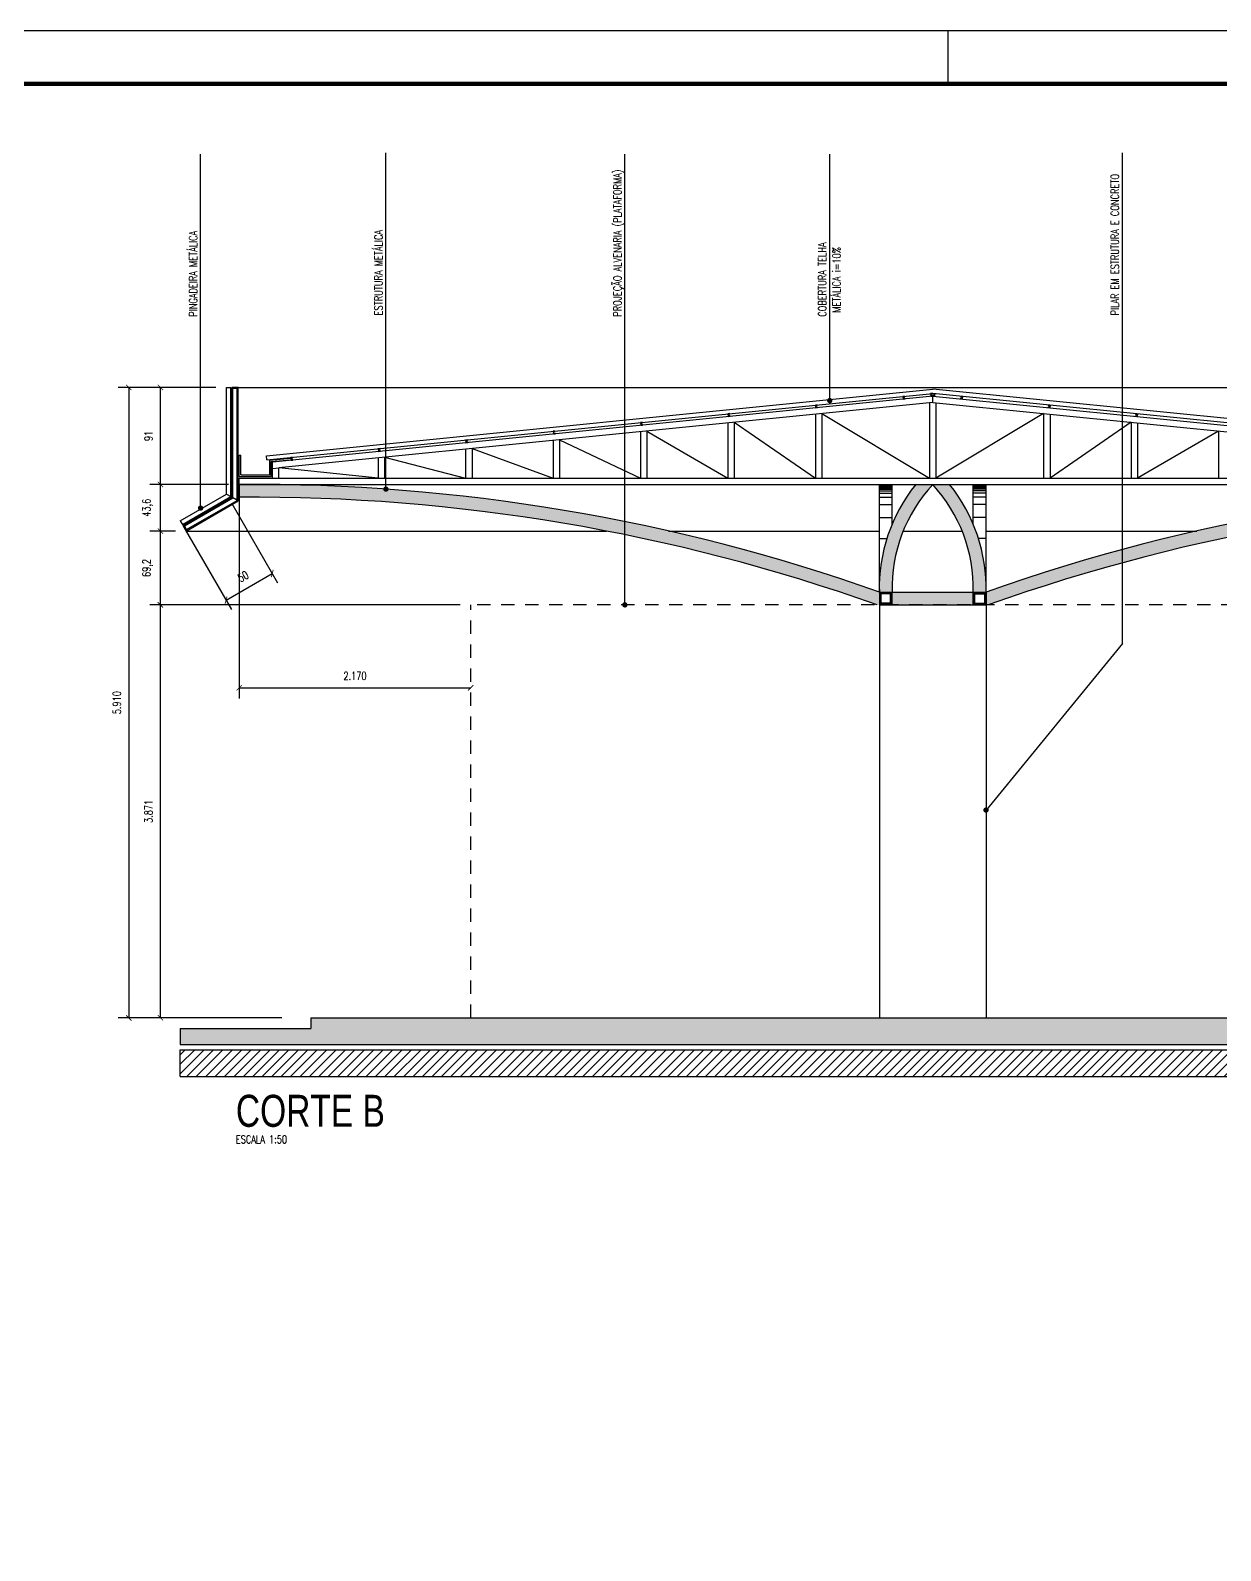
# Model space of a CAD drawing. Extents: x 231.8 to 328.5, y 64.7 to 125.7.
# Drawn here: x 310.4 to 321.56, y 111.43 to 125.68 of the extents above; entities that cross this region are included whole.
import ezdxf

# ---------------------------------------------------------------- set-up
doc = ezdxf.new("R2010")
doc.units = 0
doc.header["$LTSCALE"] = 0.1
doc.header["$MEASUREMENT"] = 0
doc.header["$PDMODE"] = 3
doc.linetypes.add('DASHED2', pattern=[0.375, 0.25, -0.125])
doc.layers.get('0').update_dxf_attribs({"linetype": 'CONTINUOUS'})
doc.layers.get('DEFPOINTS').update_dxf_attribs({"linetype": 'CONTINUOUS'})
for name, color, linetype in [('ATERRO', 250, 'CONTINUOUS'), ('CALHA', 1, 'CONTINUOUS'), ('COBERTURA', 1, 'CONTINUOUS'), ('CONTRAPISO', 64, 'CONTINUOUS'), ('CONTRAPISO1', 7, 'CONTINUOUS'), ('COTAS', 1, 'CONTINUOUS'), ('ESTRUTURA_METÁLICA', 250, 'CONTINUOUS'), ('INDIC', 1, 'CONTINUOUS'), ('PISO', 250, 'CONTINUOUS'), ('PRANCHA', 15, 'CONTINUOUS'), ('PROJEÇÃO', 7, 'DASHED2'), ('TEXTO_AMBIENTE', 250, 'CONTINUOUS'), ('TEXTO_PISO_ÁREA', 1, 'CONTINUOUS'), ('VISTA_CORTE', 2, 'CONTINUOUS')]:
    doc.layers.add(name, color=color, linetype=linetype)
doc.styles.add('STYLE1', font='romans.shx', dxfattribs={"width": 0.75, "height": 0.075})
doc.styles.add('STYLE3', font='arial.ttf', dxfattribs={"width": 0.75, "height": 0.2})
doc.dimstyles.get("Standard").update_dxf_attribs({"dimtxt": 0.18, "dimasz": 0.18, "dimexe": 0.18, "dimexo": 0.0625, "dimgap": 0.09, "dimtad": 0, "dimtih": 1, "dimtoh": 1, "dimdec": 4, "dimzin": 0, "dimdsep": 46, "dimtxsty": 'Standard', "dimcen": 0.09, "dimadec": 0, "dimazin": 0, "dimtfac": 1, "dimtdec": 4, "dimtofl": 0, "dimtmove": 0, "dimatfit": 3, "dimfxl": 1, "dimtolj": 1, "dimtzin": 0, "dimarcsym": 0})

# ---------------------------------------------------------------- blocks, each defined once
blk = doc.blocks.new('_ARCHTICK')
at = {"color": 0, "linetype": 'ByBlock', "const_width": 0.15}
blk.add_lwpolyline([(-0.5, -0.5), (0.5, 0.5)], dxfattribs=at)
blk = doc.blocks.new('*D173')
at = {"color": 1, "linetype": 'ByBlock'}
for p, q in [((281.832, 106.8), (281.016, 106.8)), ((281.116, 106.8), (281.116, 100.89)), ((281.832, 100.89), (281.016, 100.89))]:
    blk.add_line(p, q, dxfattribs=at)
at = {"layer": 'DEFPOINTS', "color": 0, "linetype": 'ByBlock'}
for p in [(281.932, 106.8), (281.116, 100.89), (281.932, 100.89)]:
    blk.add_point(p, dxfattribs=at)
at = {"color": 1, "linetype": 'ByBlock', "xscale": 0.05, "yscale": 0.05, "zscale": 0.05}
for p, rotation in [((281.116, 106.8), 90), ((281.116, 100.89), 270)]:
    blk.add_blockref('_ARCHTICK', p, dxfattribs=dict(at, rotation=rotation))
at = {"color": 60, "linetype": 'ByBlock', "insert": (281.004, 103.845), "char_height": 0.075, "attachment_point": 5, "rotation": 90, "style": 'STYLE1'}
blk.add_mtext('\\A1;5.910', dxfattribs=at)
blk = doc.blocks.new('*D168')
at = {"color": 1, "linetype": 'ByBlock'}
for p, q in [((314.432, 120.291), (311.523, 120.291)), ((311.623, 116.42), (311.623, 120.291)), ((312.762, 116.42), (311.523, 116.42))]:
    blk.add_line(p, q, dxfattribs=at)
at = {"layer": 'DEFPOINTS', "color": 0, "linetype": 'ByBlock'}
for p in [(311.623, 120.291), (314.532, 120.291), (312.862, 116.42)]:
    blk.add_point(p, dxfattribs=at)
at = {"color": 1, "linetype": 'ByBlock', "xscale": 0.05, "yscale": 0.05, "zscale": 0.05}
for p, rotation in [((311.623, 120.291), 90), ((311.623, 116.42), 270)]:
    blk.add_blockref('_ARCHTICK', p, dxfattribs=dict(at, rotation=rotation))
at = {"color": 60, "linetype": 'ByBlock', "insert": (311.511, 118.355), "char_height": 0.075, "attachment_point": 5, "rotation": 90, "style": 'STYLE1'}
blk.add_mtext('\\A1;3.871', dxfattribs=at)
blk = doc.blocks.new('*D172')
at = {"color": 1, "linetype": 'ByBlock'}
for p, q in [((311.764, 120.983), (311.523, 120.983)), ((311.623, 120.291), (311.623, 120.983)), ((314.162, 120.291), (311.523, 120.291))]:
    blk.add_line(p, q, dxfattribs=at)
at = {"layer": 'DEFPOINTS', "color": 0, "linetype": 'ByBlock'}
for p in [(311.623, 120.983), (311.864, 120.983), (314.262, 120.291)]:
    blk.add_point(p, dxfattribs=at)
at = {"color": 1, "linetype": 'ByBlock', "xscale": 0.05, "yscale": 0.05, "zscale": 0.05}
for p, rotation in [((311.623, 120.983), 90), ((311.623, 120.291), 270)]:
    blk.add_blockref('_ARCHTICK', p, dxfattribs=dict(at, rotation=rotation))
at = {"color": 60, "linetype": 'ByBlock', "insert": (311.503, 120.637), "char_height": 0.075, "attachment_point": 5, "rotation": 90, "style": 'STYLE1'}
blk.add_mtext('\\A1;69,2', dxfattribs=at)
blk = doc.blocks.new('*D171')
at = {"color": 1, "linetype": 'ByBlock'}
for p, q in [((281.532, 105.89), (281.313, 105.89)), ((281.413, 105.454), (281.413, 105.89)), ((281.454, 105.454), (281.313, 105.454))]:
    blk.add_line(p, q, dxfattribs=at)
at = {"layer": 'DEFPOINTS', "color": 0, "linetype": 'ByBlock'}
for p in [(281.413, 105.89), (281.632, 105.89), (281.554, 105.454)]:
    blk.add_point(p, dxfattribs=at)
at = {"color": 1, "linetype": 'ByBlock', "xscale": 0.05, "yscale": 0.05, "zscale": 0.05}
for p, rotation in [((281.413, 105.89), 90), ((281.413, 105.454), 270)]:
    blk.add_blockref('_ARCHTICK', p, dxfattribs=dict(at, rotation=rotation))
at = {"color": 60, "linetype": 'ByBlock', "insert": (281.293, 105.672), "char_height": 0.075, "attachment_point": 5, "rotation": 90, "style": 'STYLE1'}
blk.add_mtext('\\A1;43,6', dxfattribs=at)
blk = doc.blocks.new('*D169')
at = {"color": 1, "linetype": 'ByBlock'}
for p, q in [((312.142, 122.33), (311.523, 122.33)), ((311.623, 121.42), (311.623, 122.33)), ((312.262, 121.42), (311.523, 121.42))]:
    blk.add_line(p, q, dxfattribs=at)
at = {"layer": 'DEFPOINTS', "color": 0, "linetype": 'ByBlock'}
for p in [(311.623, 122.33), (312.242, 122.33), (312.362, 121.42)]:
    blk.add_point(p, dxfattribs=at)
at = {"color": 1, "linetype": 'ByBlock', "xscale": 0.05, "yscale": 0.05, "zscale": 0.05}
for p, rotation in [((311.623, 122.33), 90), ((311.623, 121.42), 270)]:
    blk.add_blockref('_ARCHTICK', p, dxfattribs=dict(at, rotation=rotation))
at = {"color": 60, "linetype": 'ByBlock', "insert": (311.511, 121.875), "char_height": 0.075, "attachment_point": 5, "rotation": 90, "style": 'STYLE1'}
blk.add_mtext('\\A1;91', dxfattribs=at)
blk = doc.blocks.new('*D170')
at = {"color": 1, "linetype": 'ByBlock'}
for p, q in [((282.082, 105.713), (282.511, 104.969)), ((281.649, 105.463), (282.078, 104.719)), ((282.028, 104.806), (282.461, 105.056))]:
    blk.add_line(p, q, dxfattribs=at)
at = {"layer": 'DEFPOINTS', "color": 0, "linetype": 'ByBlock'}
for p in [(282.032, 105.799), (281.599, 105.549), (282.461, 105.056)]:
    blk.add_point(p, dxfattribs=at)
at = {"color": 1, "linetype": 'ByBlock', "xscale": 0.05, "yscale": 0.05, "zscale": 0.05}
for p, rotation in [((282.461, 105.056), 29.99999999999349), ((282.028, 104.806), 209.9999999999935)]:
    blk.add_blockref('_ARCHTICK', p, dxfattribs=dict(at, rotation=rotation))
at = {"color": 60, "linetype": 'ByBlock', "insert": (282.188, 105.028), "char_height": 0.075, "attachment_point": 5, "rotation": 30, "style": 'STYLE1'}
blk.add_mtext('\\A1;50', dxfattribs=at)
blk = doc.blocks.new('*D174')
at = {"color": 1, "linetype": 'ByBlock'}
for p, q in [((312.362, 121.32), (312.362, 119.414)), ((312.362, 119.514), (314.532, 119.514))]:
    blk.add_line(p, q, dxfattribs=at)
at = {"layer": 'DEFPOINTS', "color": 0, "linetype": 'ByBlock'}
for p in [(312.362, 121.42), (314.532, 119.514), (314.532, 119.514)]:
    blk.add_point(p, dxfattribs=at)
at = {"color": 1, "linetype": 'ByBlock', "xscale": 0.05, "yscale": 0.05, "zscale": 0.05, "rotation": 180}
blk.add_blockref('_ARCHTICK', (312.362, 119.514), dxfattribs=at)
at = {"color": 1, "linetype": 'ByBlock', "xscale": 0.05, "yscale": 0.05, "zscale": 0.05}
blk.add_blockref('_ARCHTICK', (314.532, 119.514), dxfattribs=at)
at = {"color": 60, "linetype": 'ByBlock', "insert": (313.447, 119.626), "char_height": 0.075, "attachment_point": 5, "style": 'STYLE1'}
blk.add_mtext('\\A1;2.170', dxfattribs=at)

msp = doc.modelspace()

# ---------------------------------------------------------------- hatches: boundary and pattern name
at = {"layer": 'ATERRO'}
h = msp.add_hatch(dxfattribs=at)
h.set_pattern_fill('ANSI31', color=256, scale=0.5, style=0)
h.set_pattern_definition([(45, (35.817884, -11.42593), (-0.044194174, 0.044194174), [])])
h.paths.add_polyline_path([(325.9151, 116.1197), (311.8091, 116.1197), (311.8091, 115.8697), (325.9151, 115.8697)])
at = {"layer": 'CONTRAPISO1'}
h = msp.add_hatch(dxfattribs=at)
h.set_pattern_fill('AR-CONC', color=256, scale=0.02, style=0)
h.set_pattern_definition([(50, (35.81788, -11.42593), (0.143452037, -0.012550427), [0.015, -0.165]), (355, (35.81788, -11.42593), (-0.02775027, 0.15043843), [0.012, -0.132]), (100.4514, (35.82984, -11.42697), (0.115701876, 0.13788791), [0.01274804, -0.14022842]), (46.1842, (35.81788, -11.38593), (0.21344821, -0.0331038), [0.0225, -0.2475]), (96.6356, (35.83567, -11.38869), (0.18693254, 0.19482357), [0.01912206, -0.2103426]), (351.1842, (35.81788, -11.38593), (0.18693239, 0.19482372), [0.018, -0.198]), (21, (35.83788, -11.39593), (0.11938141, -0.08052378), [0.015, -0.165]), (326, (35.83788, -11.39593), (0.048663066, 0.14503001), [0.012, -0.132]), (71.4514, (35.84783, -11.40264), (0.168044526, 0.0645061), [0.01274804, -0.14022842]), (37.5, (35.817884, -11.42593), (0.002431971, 0.066578771), [0, -0.1304, 0, -0.134, 0, -0.1325]), (7.5, (35.817884, -11.42593), (0.052613907, 0.078882342), [0, -0.0764, 0, -0.1274, 0, -0.0505]), (327.5, (35.773284, -11.42593), (0.106764487, -0.004510974), [0, -0.05, 0, -0.156, 0, -0.207]), (317.5, (35.75328, -11.42593), (0.116637234, 0.020020996), [0, -0.065, 0, -0.1036, 0, -0.147])])
h.paths.add_polyline_path([(325.9151, 116.3197), (324.6921, 116.3197), (324.6921, 116.4197), (313.0321, 116.4197), (313.0321, 116.3197), (311.8091, 116.3197), (311.8091, 116.1697), (325.9151, 116.1697)])
at = {"layer": 'ESTRUTURA_METÁLICA'}
h = msp.add_hatch(color=256, dxfattribs=at)
h.paths.add_polyline_path([(312.3021, 122.3197), (312.3421, 122.3197), (312.3421, 121.2708), (312.3521, 121.2651), (312.3521, 122.3297), (312.2921, 122.3297), (312.2921, 121.2997), (312.3021, 121.2939)])
h.paths.add_polyline_path([(312.3021, 121.2939), (312.2921, 121.2997), (311.8341, 121.0353), (311.8641, 120.9833), (312.3521, 121.2651), (312.3421, 121.2708), (311.8678, 120.997), (311.8478, 121.0316)])
for points in [[(318.8596, 122.2736), (318.8422, 122.2719), (318.8447, 122.247), (318.8621, 122.2487), (318.8616, 122.2537), (318.8492, 122.2524), (318.8477, 122.2674), (318.8601, 122.2686)], [(318.8646, 122.2736), (318.882, 122.2719), (318.8795, 122.247), (318.8621, 122.2487), (318.8626, 122.2537), (318.8751, 122.2524), (318.8765, 122.2674), (318.8641, 122.2686)], [(317.7798, 122.1656), (317.7624, 122.1639), (317.7649, 122.139), (317.7823, 122.1407), (317.7818, 122.1457), (317.7693, 122.1445), (317.7678, 122.1594), (317.7803, 122.1606)], [(318.5993, 122.2476), (318.5819, 122.2458), (318.5844, 122.2209), (318.6018, 122.2227), (318.6013, 122.2277), (318.5889, 122.2264), (318.5874, 122.2413), (318.5998, 122.2426)], [(319.1249, 122.2476), (319.1423, 122.2458), (319.1398, 122.2209), (319.1224, 122.2227), (319.1229, 122.2277), (319.1354, 122.2264), (319.1369, 122.2413), (319.1244, 122.2426)], [(319.9445, 122.1656), (319.9619, 122.1639), (319.9594, 122.139), (319.942, 122.1407), (319.9425, 122.1457), (319.9549, 122.1445), (319.9564, 122.1594), (319.944, 122.1606)], [(316.1407, 122.0017), (316.1233, 122), (316.1258, 121.9751), (316.1432, 121.9768), (316.1427, 121.9818), (316.1303, 121.9806), (316.1288, 121.9955), (316.1412, 121.9967)], [(316.9602, 122.0837), (316.9428, 122.0819), (316.9453, 122.057), (316.9627, 122.0588), (316.9622, 122.0638), (316.9498, 122.0625), (316.9483, 122.0774), (316.9607, 122.0787)], [(320.764, 122.0837), (320.7814, 122.0819), (320.7789, 122.057), (320.7615, 122.0588), (320.762, 122.0638), (320.7744, 122.0625), (320.7759, 122.0774), (320.7635, 122.0787)], [(314.5016, 121.8378), (314.4842, 121.8361), (314.4867, 121.8112), (314.5041, 121.8129), (314.5036, 121.8179), (314.4912, 121.8166), (314.4897, 121.8316), (314.5021, 121.8328)], [(315.3212, 121.9197), (315.3037, 121.918), (315.3062, 121.8931), (315.3236, 121.8949), (315.3231, 121.8998), (315.3107, 121.8986), (315.3092, 121.9135), (315.3217, 121.9148)], [(313.6821, 121.7558), (313.6647, 121.7541), (313.6672, 121.7292), (313.6846, 121.731), (313.6841, 121.7359), (313.6716, 121.7347), (313.6701, 121.7496), (313.6826, 121.7509)], [(312.8645, 121.654), (312.8521, 121.6527), (312.8506, 121.6677), (312.863, 121.6689), (312.8625, 121.6739), (312.8451, 121.6721), (312.8476, 121.6473), (312.865, 121.649)], [(312.6242, 121.4197), (312.3621, 121.4197), (312.3621, 121.2997, -0.0875337), (318.3414, 120.2911), (318.3621, 120.2911), (318.3621, 120.4096, -0.0002469), (318.3621, 120.4111, 0.0834668)], [(325.3621, 121.2997), (325.3621, 121.4197), (325.1, 121.4197, 0.0834668), (319.3622, 120.4111, -0.0002469), (319.3621, 120.4096), (319.3621, 120.2911), (319.3828, 120.2911, -0.0875337)], [(319.2421, 120.4111), (318.4821, 120.4111), (318.4821, 120.2911), (319.2421, 120.2911)]]:
    msp.add_hatch(color=256, dxfattribs=at).paths.add_polyline_path(points)
h = msp.add_hatch(color=256, dxfattribs=at)
h.paths.add_polyline_path([(318.8621, 121.4197), (318.7037, 121.4197, 0.1642564), (318.3622, 120.4881), (318.3622, 120.4111), (318.4821, 120.4111, -0.1954972)])
h.paths.add_polyline_path([(319.0205, 121.4197), (318.8621, 121.4197, -0.1954972), (319.2421, 120.4111), (319.3621, 120.4111), (319.3621, 120.4881, 0.1642564)])
h = msp.add_hatch(color=256, dxfattribs=at)
h.paths.add_polyline_path([(318.4821, 120.4111), (318.3621, 120.4111), (318.3621, 120.2911), (318.4821, 120.2911)])
h.paths.add_polyline_path([(318.4671, 120.3061), (318.3771, 120.3061), (318.3771, 120.3961), (318.4671, 120.3961)], flags=16)
h = msp.add_hatch(color=256, dxfattribs=at)
h.paths.add_polyline_path([(319.2421, 120.4111), (319.3621, 120.4111), (319.3621, 120.2911), (319.2421, 120.2911)])
h.paths.add_polyline_path([(319.2571, 120.3061), (319.3471, 120.3061), (319.3471, 120.3961), (319.2571, 120.3961)], flags=16)

# ---------------------------------------------------------------- linework, layer by layer
msp.add_line((312.8451, 121.6721), (312.8476, 121.6473))
at = {"layer": 'ATERRO'}
for p, q in [((311.8091, 116.1197), (325.9151, 116.1197)), ((311.8091, 115.8697), (311.8091, 116.1197)), ((311.8091, 115.8697), (325.9151, 115.8697))]:
    msp.add_line(p, q, dxfattribs=at)
at = {"layer": 'CALHA'}
for p, q in [((312.3621, 121.6947), (312.3771, 121.6947)), ((312.3621, 121.4947), (312.3621, 121.6947)), ((312.3771, 121.5097), (312.3771, 121.6947)), ((312.6471, 121.6473), (312.8456, 121.6672)), ((312.6471, 121.5097), (312.6471, 121.6473)), ((312.6621, 121.6337), (312.8471, 121.6522)), ((312.6621, 121.4947), (312.6621, 121.6337)), ((312.8471, 121.6522), (312.8456, 121.6672)), ((312.3621, 121.4947), (312.6621, 121.4947)), ((312.3771, 121.5097), (312.6471, 121.5097))]:
    msp.add_line(p, q, dxfattribs=at)
at = {"layer": 'COBERTURA'}
for p, q in [((312.2421, 122.3297), (312.2821, 122.3297)), ((312.2421, 121.3286), (312.2421, 122.3297)), ((312.2821, 121.3055), (312.2821, 122.3297)), ((312.6159, 121.6894), (318.8621, 122.314)), ((312.6199, 121.6496), (318.8621, 122.2738)), ((325.1083, 121.6894), (318.8621, 122.314)), ((325.1044, 121.6496), (318.8621, 122.2738)), ((312.6199, 121.6496), (312.6159, 121.6894)), ((311.8091, 121.0786), (312.2421, 121.3286)), ((311.8291, 121.0439), (312.2821, 121.3055)), ((312.2421, 121.3286), (312.2821, 121.3055)), ((311.8091, 121.0786), (311.8291, 121.0439))]:
    msp.add_line(p, q, dxfattribs=at)
at = {"layer": 'CONTRAPISO'}
for p, q in [((311.8091, 116.3197), (313.0321, 116.3197)), ((311.8091, 116.3197), (311.8091, 116.1697)), ((313.0321, 116.4197), (324.6921, 116.4197)), ((313.0321, 116.4197), (313.0321, 116.3197)), ((311.8091, 116.1697), (325.9151, 116.1697))]:
    msp.add_line(p, q, dxfattribs=at)
at = {"layer": 'ESTRUTURA_METÁLICA'}
for p, q in [((312.2921, 122.3297), (325.4321, 122.3297)), ((318.8596, 122.2736), (318.8422, 122.2719)), ((318.8422, 122.2719), (318.8447, 122.247)), ((318.8601, 122.2686), (318.8477, 122.2674)), ((318.8477, 122.2674), (318.8492, 122.2524)), ((318.8596, 122.2736), (318.8601, 122.2686)), ((318.8646, 122.2736), (318.8641, 122.2686)), ((318.8641, 122.2686), (318.8765, 122.2674)), ((318.8646, 122.2736), (318.882, 122.2719)), ((318.8765, 122.2674), (318.8751, 122.2524)), ((318.882, 122.2719), (318.8795, 122.247)), ((318.8621, 122.2487), (312.6721, 121.6297)), ((318.8621, 122.1884), (312.7321, 121.5754)), ((317.7798, 122.1656), (317.7624, 122.1639)), ((317.7624, 122.1639), (317.7649, 122.139)), ((317.7649, 122.139), (317.7823, 122.1407)), ((317.7803, 122.1606), (317.7678, 122.1594)), ((317.7678, 122.1594), (317.7693, 122.1445)), ((317.7818, 122.1457), (317.7693, 122.1445)), ((317.7798, 122.1656), (317.7803, 122.1606)), ((317.7818, 122.1457), (317.7823, 122.1407)), ((318.5993, 122.2476), (318.5819, 122.2458)), ((318.5819, 122.2458), (318.5844, 122.2209)), ((318.5844, 122.2209), (318.6018, 122.2227)), ((318.5998, 122.2426), (318.5874, 122.2413)), ((318.5874, 122.2413), (318.5889, 122.2264)), ((318.6013, 122.2277), (318.5889, 122.2264)), ((318.5993, 122.2476), (318.5998, 122.2426)), ((318.6013, 122.2277), (318.6018, 122.2227)), ((318.8321, 122.1854), (318.8321, 121.4797)), ((318.8447, 122.247), (318.8621, 122.2487)), ((318.8616, 122.2537), (318.8492, 122.2524)), ((318.8616, 122.2537), (318.8621, 122.2487)), ((318.8626, 122.2537), (318.8621, 122.2487)), ((318.8621, 122.2487), (325.0521, 121.6297)), ((318.8795, 122.247), (318.8621, 122.2487)), ((318.8621, 122.1884), (318.8621, 122.2487)), ((318.8621, 122.1884), (318.8621, 122.2487)), ((318.8621, 122.1884), (324.9921, 121.5754)), ((318.8626, 122.2537), (318.8751, 122.2524)), ((318.8921, 122.1854), (318.8921, 121.4797)), ((319.1229, 122.2277), (319.1224, 122.2227)), ((319.1398, 122.2209), (319.1224, 122.2227)), ((319.1229, 122.2277), (319.1354, 122.2264)), ((319.1249, 122.2476), (319.1244, 122.2426)), ((319.1244, 122.2426), (319.1369, 122.2413)), ((319.1249, 122.2476), (319.1423, 122.2458)), ((319.1369, 122.2413), (319.1354, 122.2264)), ((319.1423, 122.2458), (319.1398, 122.2209)), ((319.9425, 122.1457), (319.942, 122.1407)), ((319.9594, 122.139), (319.942, 122.1407)), ((319.9425, 122.1457), (319.9549, 122.1445)), ((319.9445, 122.1656), (319.944, 122.1606)), ((319.944, 122.1606), (319.9564, 122.1594)), ((319.9445, 122.1656), (319.9619, 122.1639)), ((319.9564, 122.1594), (319.9549, 122.1445)), ((319.9619, 122.1639), (319.9594, 122.139)), ((316.1407, 122.0017), (316.1233, 122)), ((316.1233, 122), (316.1258, 121.9751)), ((316.1412, 121.9967), (316.1288, 121.9955)), ((316.1288, 121.9955), (316.1303, 121.9806)), ((316.1427, 121.9818), (316.1303, 121.9806)), ((316.1407, 122.0017), (316.1412, 121.9967)), ((316.1427, 121.9818), (316.1432, 121.9768)), ((316.9427, 121.9965), (316.9427, 121.4797)), ((316.9602, 122.0837), (316.9428, 122.0819)), ((316.9428, 122.0819), (316.9453, 122.057)), ((316.9453, 122.057), (316.9627, 122.0588)), ((316.9607, 122.0787), (316.9483, 122.0774)), ((316.9483, 122.0774), (316.9498, 122.0625)), ((316.9622, 122.0638), (316.9498, 122.0625)), ((316.9602, 122.0837), (316.9607, 122.0787)), ((316.9622, 122.0638), (316.9627, 122.0588)), ((317.0027, 122.0025), (317.7622, 121.4797)), ((317.0027, 122.0025), (317.0027, 121.4797)), ((317.7622, 122.0784), (317.7622, 121.4797)), ((317.8222, 122.0844), (318.8321, 121.4797)), ((317.8222, 122.0844), (317.8222, 121.4797)), ((319.902, 122.0844), (318.8921, 121.4797)), ((319.902, 122.0844), (319.902, 121.4797)), ((319.962, 122.0784), (319.962, 121.4797)), ((320.7215, 122.0025), (319.962, 121.4797)), ((320.7215, 122.0025), (320.7215, 121.4797)), ((320.762, 122.0638), (320.7615, 122.0588)), ((320.7789, 122.057), (320.7615, 122.0588)), ((320.762, 122.0638), (320.7744, 122.0625)), ((320.764, 122.0837), (320.7635, 122.0787)), ((320.7635, 122.0787), (320.7759, 122.0774)), ((320.764, 122.0837), (320.7814, 122.0819)), ((320.7759, 122.0774), (320.7744, 122.0625)), ((320.7814, 122.0819), (320.7789, 122.057)), ((320.7815, 121.9965), (320.7815, 121.4797)), ((314.5016, 121.8378), (314.4842, 121.8361)), ((314.5016, 121.8378), (314.5021, 121.8328)), ((315.3212, 121.9197), (315.3037, 121.918)), ((315.3037, 121.918), (315.3062, 121.8931)), ((315.3062, 121.8931), (315.3236, 121.8949)), ((315.3217, 121.9148), (315.3092, 121.9135)), ((315.3092, 121.9135), (315.3107, 121.8986)), ((315.3231, 121.8998), (315.3107, 121.8986)), ((315.3212, 121.9197), (315.3217, 121.9148)), ((315.3231, 121.8998), (315.3236, 121.8949)), ((315.3636, 121.8386), (316.1232, 121.4797)), ((315.3636, 121.8386), (315.3636, 121.4797)), ((316.1232, 121.9145), (316.1232, 121.4797)), ((316.1258, 121.9751), (316.1432, 121.9768)), ((316.1832, 121.9205), (316.9427, 121.4797)), ((316.1832, 121.9205), (316.1832, 121.4797)), ((321.5411, 121.9205), (320.7815, 121.4797)), ((321.5411, 121.9205), (321.5411, 121.4797)), ((313.6821, 121.7558), (313.6647, 121.7541)), ((313.6647, 121.7541), (313.6672, 121.7292)), ((313.6672, 121.7292), (313.6846, 121.731)), ((313.6826, 121.7509), (313.6701, 121.7496)), ((313.6701, 121.7496), (313.6716, 121.7347)), ((313.6841, 121.7359), (313.6716, 121.7347)), ((313.6821, 121.7558), (313.6826, 121.7509)), ((313.6841, 121.7359), (313.6846, 121.731)), ((314.4841, 121.7506), (314.4841, 121.4797)), ((314.4842, 121.8361), (314.4867, 121.8112)), ((314.4867, 121.8112), (314.5041, 121.8129)), ((314.5021, 121.8328), (314.4897, 121.8316)), ((314.4897, 121.8316), (314.4912, 121.8166)), ((314.5036, 121.8179), (314.4912, 121.8166)), ((314.5036, 121.8179), (314.5041, 121.8129)), ((314.5441, 121.7566), (315.3036, 121.4797)), ((314.5441, 121.7566), (314.5441, 121.4797)), ((315.3036, 121.8326), (315.3036, 121.4797)), ((312.6721, 121.4797), (312.6721, 121.6297)), ((312.6721, 121.5694), (312.7321, 121.5754)), ((313.6645, 121.4797), (312.7321, 121.5754)), ((312.7321, 121.4797), (312.7321, 121.5754)), ((312.8625, 121.6739), (312.8451, 121.6721)), ((312.8451, 121.6721), (312.8476, 121.6473)), ((312.8476, 121.6473), (312.865, 121.649)), ((312.863, 121.6689), (312.8506, 121.6677)), ((312.8506, 121.6677), (312.8521, 121.6527)), ((312.8645, 121.654), (312.8521, 121.6527)), ((312.8625, 121.6739), (312.863, 121.6689)), ((312.8645, 121.654), (312.865, 121.649)), ((313.6645, 121.6687), (313.6645, 121.4797)), ((313.7245, 121.6747), (314.4841, 121.4797)), ((313.7245, 121.6747), (313.7245, 121.4797)), ((312.3621, 121.4197), (312.3621, 121.4797)), ((318.3622, 120.4111), (318.3622, 121.4197)), ((318.4822, 121.0475), (318.4822, 121.4197)), ((319.2421, 121.0475), (319.2421, 121.4197)), ((319.3621, 120.4111), (319.3621, 121.4197)), ((311.8678, 120.997), (312.3421, 121.2708)), ((311.8641, 120.9833), (312.3521, 121.2651)), ((311.8341, 121.0353), (311.8641, 120.9833)), ((311.8678, 120.997), (311.8478, 121.0316)), ((311.8641, 120.9833), (315.8038, 120.9833)), ((316.3871, 120.9833), (318.3622, 120.9833)), ((318.5855, 120.9833), (319.1387, 120.9833)), ((318.5855, 120.9833), (319.1387, 120.9833)), ((319.3621, 120.9833), (321.3371, 120.9833)), ((318.3621, 120.4111), (318.3621, 120.2911)), ((318.3621, 120.4111), (319.3621, 120.4111)), ((318.3621, 120.2911), (319.3621, 120.2911)), ((318.4671, 120.3961), (318.3771, 120.3961)), ((318.3771, 120.3961), (318.3771, 120.3061)), ((318.4671, 120.3061), (318.3771, 120.3061)), ((318.4671, 120.3061), (318.4671, 120.3961)), ((318.4821, 120.2911), (318.4821, 120.4111)), ((318.4821, 120.2911), (318.4821, 120.4111)), ((319.2421, 120.2911), (319.2421, 120.4111)), ((319.2571, 120.3061), (319.2571, 120.3961)), ((319.2571, 120.3961), (319.3471, 120.3961)), ((319.2571, 120.3061), (319.3471, 120.3061)), ((319.3471, 120.3961), (319.3471, 120.3061)), ((319.3621, 120.4111), (319.3621, 120.2911))]:
    msp.add_line(p, q, dxfattribs=at)
for centre, radius, start, end in [((312.4932, 103.849), 17.5712, 70.48762, 90.4273), ((319.9127, 120.448), 1.551, 141.2088, 181.47958), ((319.9127, 120.448), 1.431, 137.23298, 181.47958), ((317.8116, 120.448), 1.431, 358.52042, 42.76702), ((317.8116, 120.448), 1.551, 358.52042, 38.7912), ((312.4932, 103.849), 17.4512, 70.41999, 90.43024)]:
    msp.add_arc(centre, radius, start, end, dxfattribs=at)
at = {"layer": 'INDIC'}
for p, q in [((311.9997, 121.1981), (311.9997, 124.5173)), ((313.7368, 121.3761), (313.7368, 124.5298)), ((315.9766, 120.2911), (315.9766, 124.5173)), ((317.8973, 122.2059), (317.8973, 124.5173)), ((320.6403, 119.9295), (320.6403, 124.5298)), ((320.6403, 119.9295), (319.3621, 118.3679))]:
    msp.add_line(p, q, dxfattribs=at)
at = {"layer": 'INDIC', "const_width": 0.025}
for points in [[(317.8848, 122.2059, 1), (317.9098, 122.2059, 1)], [(313.7243, 121.3761, 1), (313.7493, 121.3761, 1)], [(311.9872, 121.1981, 1), (312.0122, 121.1981, 1)], [(315.9641, 120.2911, 1), (315.9891, 120.2911, 1)], [(319.3496, 118.3679, 1), (319.3746, 118.3679, 1)]]:
    msp.add_lwpolyline(points, format="xyb", close=True, dxfattribs=at)
at = {"layer": 'PISO'}
for p, q in [((312.3521, 122.3297), (312.2921, 122.3297)), ((312.2921, 121.2997), (312.2921, 122.3297)), ((312.3021, 121.2939), (312.3021, 122.3197)), ((312.3421, 122.3197), (312.3021, 122.3197)), ((312.3421, 121.2708), (312.3421, 122.3197)), ((312.3521, 121.2651), (312.3521, 122.3297)), ((312.3621, 121.4797), (325.3621, 121.4797)), ((312.3621, 121.4197), (318.8621, 121.4197)), ((312.3621, 121.4197), (312.3621, 121.2997)), ((318.8621, 121.4197), (325.3621, 121.4197)), ((311.8341, 121.0353), (312.2921, 121.2997)), ((311.8478, 121.0316), (312.3021, 121.2939)), ((312.3521, 121.2651), (312.2921, 121.2997))]:
    msp.add_line(p, q, dxfattribs=at)
at = {"layer": 'PISO', "color": 1}
for p, q in [((318.3622, 121.4178), (318.4822, 121.4178)), ((318.3622, 121.4153), (318.4822, 121.4153)), ((318.3622, 121.4108), (318.4822, 121.4108)), ((319.3621, 121.4178), (319.2421, 121.4178)), ((319.3621, 121.4153), (319.2421, 121.4153)), ((319.3621, 121.4108), (319.2421, 121.4108)), ((318.3622, 121.4064), (318.4822, 121.4064)), ((318.3622, 121.3975), (318.4822, 121.3975)), ((318.3622, 121.3876), (318.4822, 121.3876)), ((318.3622, 121.3754), (318.4822, 121.3754)), ((318.3622, 121.361), (318.4822, 121.361)), ((318.3622, 121.3388), (318.4822, 121.3388)), ((318.3622, 121.3011), (318.4822, 121.3011)), ((319.3621, 121.4064), (319.2421, 121.4064)), ((319.3621, 121.3975), (319.2421, 121.3975)), ((319.3621, 121.3876), (319.2421, 121.3876)), ((319.3621, 121.3754), (319.2421, 121.3754)), ((319.3621, 121.361), (319.2421, 121.361)), ((319.3621, 121.3388), (319.2421, 121.3388)), ((319.3621, 121.3011), (319.2421, 121.3011)), ((318.3622, 121.2324), (318.4822, 121.2324)), ((319.3621, 121.2324), (319.2421, 121.2324)), ((318.3622, 121.1093), (318.4822, 121.1093)), ((319.3621, 121.1093), (319.2421, 121.1093)), ((318.3622, 120.9131), (318.433, 120.9131)), ((319.3621, 120.9131), (319.2912, 120.9131))]:
    msp.add_line(p, q, dxfattribs=at)
at = {"layer": 'PISO'}
for radius, end in [(17.5712, 109.51238), (17.4512, 109.58001)]:
    msp.add_arc((325.2311, 103.849), radius, 89.5727, end, dxfattribs=at)
at = {"layer": 'PRANCHA', "color": 250}
for p, q in [((280.5028, 125.6761), (328.5028, 125.6761)), ((319.0028, 125.6761), (319.0028, 125.1761))]:
    msp.add_line(p, q, dxfattribs=at)
at = {"layer": 'PRANCHA', "color": 250, "const_width": 0.04}
msp.add_lwpolyline([(328.0028, 125.1761), (281.0028, 125.1761), (281.0028, 97.6761), (328.0028, 97.6761), (328.0028, 125.1761)], dxfattribs=at)
at = {"layer": 'PROJEÇÃO', "ltscale": 5}
for p, q in [((314.5321, 116.4197), (314.5321, 120.2911)), ((321.6921, 120.2911), (314.5321, 120.2911)), ((314.5321, 116.4197), (321.6921, 116.4197))]:
    msp.add_line(p, q, dxfattribs=at)
at = {"layer": 'VISTA_CORTE'}
for p, q in [((318.3621, 120.2911), (318.3621, 116.4197)), ((318.3621, 120.2911), (319.3621, 120.2911)), ((319.3621, 120.2911), (319.3621, 116.4197)), ((318.3621, 116.4197), (319.3621, 116.4197))]:
    msp.add_line(p, q, dxfattribs=at)

# ---------------------------------------------------------------- texts
at = {"layer": 'TEXTO_AMBIENTE', "style": 'STYLE3', "width": 0.75}
msp.add_text('CORTE B', height=0.3, dxfattribs=at).set_placement((312.3304, 115.3985))
at = {"layer": 'TEXTO_PISO_ÁREA', "style": 'STYLE1', "width": 0.75}
for s, p in [('PROJEÇÃO ALVENARIA (PLATAFORMA)', (315.9444, 122.9923)), ('PILAR EM ESTRUTURA E CONCRETO', (320.6081, 123.0048)), ('PINGADEIRA METÁLICA', (311.9675, 122.9923)), ('ESTRUTURA METÁLICA', (313.7046, 123.0048)), ('COBERTURA TELHA', (317.8651, 122.9923)), ('METÁLICA i=10%', (317.999, 123.0298))]:
    msp.add_text(s, height=0.075, rotation=90, dxfattribs=at).set_placement(p)
msp.add_text('ESCALA 1:50', height=0.075, dxfattribs=at).set_placement((312.3304, 115.2435))

# ---------------------------------------------------------------- dimensions: what is measured, and where the dimension line sits
at = {"layer": 'COTAS'}
dim = msp.add_linear_dim(base=(311.3262, 116.4197), p1=(312.1421, 122.3297), p2=(312.1426, 116.4197), angle=90, dimstyle='Standard', override={"dimtxt": 0.075, "dimasz": 0.05, "dimexe": 0.1, "dimexo": 0.1, "dimgap": 0.075, "dimtad": 1, "dimtih": 0, "dimtoh": 0, "dimdec": 3, "dimtxsty": 'STYLE1', "dimblk1": 'ARCHTICK', "dimblk2": 'ARCHTICK', "dimsah": 1, "dimcen": 0, "dimclrd": 1, "dimclre": 1, "dimclrt": 60, "dimtdec": 3, "dimtofl": 1}, dxfattribs=at)
dim.commit()
dim.dimension.update_dxf_attribs({"geometry": '*D173', "text_midpoint": (311.2137, 119.3747), "insert": (30.2102, 15.5294)})
for base, p1, p2, text, picture, middle in [((311.623, 122.3297), (312.3621, 121.4197), (312.2421, 122.3297), '91', '*D169', (311.5105, 121.8747)), ((311.623, 120.9833), (314.2621, 120.2911), (311.8641, 120.9833), '69,2', '*D172', (311.5034, 120.6372))]:
    dim = msp.add_linear_dim(base=base, p1=p1, p2=p2, angle=90, text=text, dimstyle='Standard', override={"dimtxt": 0.075, "dimasz": 0.05, "dimexe": 0.1, "dimexo": 0.1, "dimgap": 0.075, "dimtad": 1, "dimtih": 0, "dimtoh": 0, "dimdec": 3, "dimtxsty": 'STYLE1', "dimblk1": 'ARCHTICK', "dimblk2": 'ARCHTICK', "dimsah": 1, "dimcen": 0, "dimclrd": 1, "dimclre": 1, "dimclrt": 60, "dimtdec": 3, "dimtofl": 1}, dxfattribs=at)
    dim.commit()
    dim.dimension.update_dxf_attribs({"geometry": picture, "text_midpoint": middle})
dim = msp.add_linear_dim(base=(311.623, 121.4197), p1=(311.7641, 120.9833), p2=(311.8426, 121.4197), angle=90, text='43,6', dimstyle='Standard', override={"dimtxt": 0.075, "dimasz": 0.05, "dimexe": 0.1, "dimexo": 0.1, "dimgap": 0.075, "dimtad": 1, "dimtih": 0, "dimtoh": 0, "dimdec": 3, "dimtxsty": 'STYLE1', "dimblk1": 'ARCHTICK', "dimblk2": 'ARCHTICK', "dimsah": 1, "dimcen": 0, "dimclrd": 1, "dimclre": 1, "dimclrt": 60, "dimtdec": 3, "dimtofl": 1}, dxfattribs=at)
dim.commit()
dim.dimension.update_dxf_attribs({"geometry": '*D171', "text_midpoint": (311.5034, 121.2015), "insert": (30.2102, 15.5294)})
dim = msp.add_linear_dim(base=(314.5321, 119.5138), p1=(312.3621, 121.4197), p2=(314.5321, 119.5138), dimstyle='Standard', override={"dimtxt": 0.075, "dimasz": 0.05, "dimexe": 0.1, "dimexo": 0.1, "dimgap": 0.075, "dimtad": 1, "dimtih": 0, "dimtoh": 0, "dimdec": 3, "dimtxsty": 'STYLE1', "dimblk1": 'ARCHTICK', "dimblk2": 'ARCHTICK', "dimsah": 1, "dimcen": 0, "dimclrd": 1, "dimclre": 1, "dimclrt": 60, "dimtdec": 3, "dimtofl": 1}, dxfattribs=at)
dim.commit()
dim.dimension.update_dxf_attribs({"geometry": '*D174', "text_midpoint": (313.4471, 119.6263)})
dim = msp.add_aligned_dim(p1=(311.8091, 121.0786), p2=(312.2421, 121.3286), distance=-0.8583, text='50', dimstyle='Standard', override={"dimtxt": 0.075, "dimasz": 0.05, "dimexe": 0.1, "dimexo": 0.1, "dimgap": 0.075, "dimtad": 1, "dimtih": 0, "dimtoh": 0, "dimdec": 3, "dimtxsty": 'STYLE1', "dimblk1": 'ARCHTICK', "dimblk2": 'ARCHTICK', "dimsah": 1, "dimcen": 0, "dimclrd": 1, "dimclre": 1, "dimclrt": 60, "dimtdec": 3, "dimtofl": 1}, dxfattribs=at)
dim.commit()
dim.dimension.update_dxf_attribs({"geometry": '*D170', "text_midpoint": (312.3985, 120.5576), "insert": (30.2102, 15.5294)})
dim = msp.add_linear_dim(base=(311.623, 120.2911), p1=(312.8621, 116.4197), p2=(314.5321, 120.2911), angle=90, dimstyle='Standard', override={"dimtxt": 0.075, "dimasz": 0.05, "dimexe": 0.1, "dimexo": 0.1, "dimgap": 0.075, "dimtad": 1, "dimtih": 0, "dimtoh": 0, "dimdec": 3, "dimtxsty": 'STYLE1', "dimblk1": 'ARCHTICK', "dimblk2": 'ARCHTICK', "dimsah": 1, "dimcen": 0, "dimclrd": 1, "dimclre": 1, "dimclrt": 60, "dimtdec": 3, "dimtofl": 1}, dxfattribs=at)
dim.commit()
dim.dimension.update_dxf_attribs({"geometry": '*D168', "text_midpoint": (311.5105, 118.3554)})

doc.saveas('drawing.dxf')
